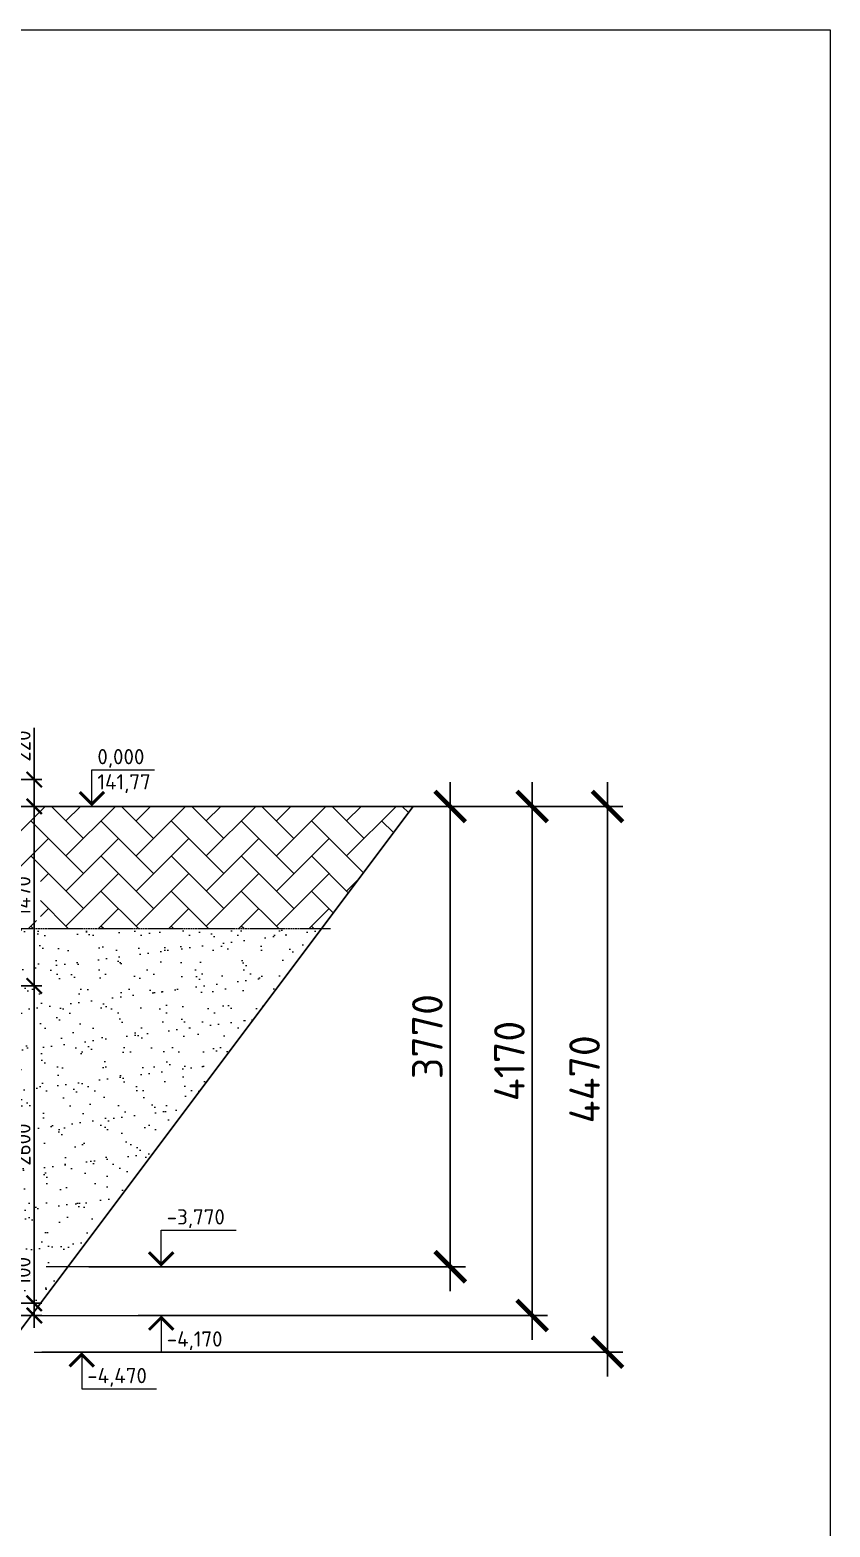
# Model space of a CAD drawing. Header units: millimetres. Extents: x 4549725 to 4654742, y -2132028 to -2073990.
# Drawn here: x 4616696 to 4623250, y -2102219 to -2089955 of the extents above; entities that cross this region are included whole.
import ezdxf

# ---------------------------------------------------------------- set-up
doc = ezdxf.new("R2010")
doc.units = ezdxf.units.MM
doc.linetypes.add('HIDDEN', pattern=[9.525, 6.35, -3.175])
doc.layers.get('Defpoints').update_dxf_attribs({"color": 3})
for name, color, linetype, lineweight in [('второстепенные', 7, 'Continuous', 25), ('выноски', 7, 'Continuous', 20), ('невидимые', 7, 'HIDDEN', 18), ('штриховка', 7, 'Continuous', 9)]:
    doc.layers.add(name, color=color, linetype=linetype, lineweight=lineweight)
doc.layers.add('помощь', color=1, linetype='Continuous', lineweight=0, plot=False)
doc.layers.add('Размеры', color=7, linetype='Continuous')
doc.styles.add('ISOCPEUR', font='isocpeur.ttf')
doc.dimstyles.new('SPDS-ISOCUP', dxfattribs={"dimscale": 100, "dimtxt": 2.5, "dimasz": 2.5, "dimexe": 1.25, "dimexo": 0.625, "dimtad": 1, "dimdec": 0, "dimrnd": 0.001, "dimtxsty": 'ISOCPEUR', "dimblk": 'ARCHTICK', "dimcen": 2.5, "dimdle": 2, "dimadec": 0, "dimazin": 2, "dimtfac": 0.75, "dimtdec": 0, "dimtmove": 1, "dimatfit": 3, "dimfxl": 1, "dimtolj": 1, "dimarcsym": 1})

# ---------------------------------------------------------------- blocks, each defined once
blk = doc.blocks.new('_ArchTick')
at = {"color": 0, "linetype": 'ByBlock', "const_width": 0.15}
blk.add_lwpolyline([(-0.5, -0.5), (0.5, 0.5)], dxfattribs=at)
blk = doc.blocks.new('*D202')
at = {"layer": 'Defpoints', "color": 0, "transparency": 16777216}
for p in [(4615481, -2097786), (4616731, -2097786), (4615881, -2100386)]:
    blk.add_point(p, dxfattribs=at)
at = {"layer": 'Размеры', "color": 0, "lineweight": -2, "transparency": 16777216}
for p, q in [((4616731, -2100486), (4616731, -2097686)), ((4615513, -2097786), (4616794, -2097786)), ((4615913, -2100386), (4616794, -2100386))]:
    blk.add_line(p, q, dxfattribs=at)
at = {"layer": 'Размеры', "color": 0, "lineweight": -2, "transparency": 16777216, "xscale": 125, "yscale": 125, "zscale": 125}
for p, rotation in [((4616731, -2097786), 90), ((4616731, -2100386), 270)]:
    blk.add_blockref('_ArchTick', p, dxfattribs=dict(at, rotation=rotation))
at = {"layer": 'Размеры', "color": 0, "transparency": 16777216, "insert": (4616638, -2099086), "char_height": 125, "attachment_point": 5, "rotation": 90, "style": 'ISOCPEUR'}
blk.add_mtext('\\A1;2600', dxfattribs=at)
blk = doc.blocks.new('*D203')
at = {"layer": 'Defpoints', "color": 0, "transparency": 16777216}
for p in [(4615781, -2096316), (4616731, -2096316), (4615481, -2097786)]:
    blk.add_point(p, dxfattribs=at)
at = {"layer": 'Размеры', "color": 0, "lineweight": -2, "transparency": 16777216}
for p, q in [((4616731, -2097886), (4616731, -2096216)), ((4615813, -2096316), (4616794, -2096316)), ((4615513, -2097786), (4616794, -2097786))]:
    blk.add_line(p, q, dxfattribs=at)
at = {"layer": 'Размеры', "color": 0, "lineweight": -2, "transparency": 16777216, "xscale": 125, "yscale": 125, "zscale": 125}
for p, rotation in [((4616731, -2096316), 90), ((4616731, -2097786), 270)]:
    blk.add_blockref('_ArchTick', p, dxfattribs=dict(at, rotation=rotation))
at = {"layer": 'Размеры', "color": 0, "transparency": 16777216, "insert": (4616638, -2097051), "char_height": 125, "attachment_point": 5, "rotation": 90, "style": 'ISOCPEUR'}
blk.add_mtext('\\A1;1470', dxfattribs=at)
blk = doc.blocks.new('*D193')
at = {"layer": 'Defpoints', "color": 0, "transparency": 16777216}
for p in [(4615681, -2100386), (4616731, -2100386), (4615781, -2100486)]:
    blk.add_point(p, dxfattribs=at)
at = {"layer": 'Размеры', "color": 0, "lineweight": -2, "transparency": 16777216}
for p, q in [((4616731, -2100386), (4616731, -2099986)), ((4615713, -2100386), (4616794, -2100386)), ((4616731, -2100586), (4616731, -2100386)), ((4615813, -2100486), (4616794, -2100486))]:
    blk.add_line(p, q, dxfattribs=at)
at = {"layer": 'Размеры', "color": 0, "lineweight": -2, "transparency": 16777216, "xscale": 125, "yscale": 125, "zscale": 125}
for p, rotation in [((4616731, -2100386), 90), ((4616731, -2100486), 270)]:
    blk.add_blockref('_ArchTick', p, dxfattribs=dict(at, rotation=rotation))
at = {"layer": 'Размеры', "color": 0, "transparency": 16777216, "insert": (4616638, -2100123), "char_height": 125, "attachment_point": 5, "rotation": 90, "style": 'ISOCPEUR'}
blk.add_mtext('\\A1;100', dxfattribs=at)
blk = doc.blocks.new('*D192')
at = {"layer": 'Defpoints', "color": 0, "transparency": 16777216}
for p in [(4615106, -2096096), (4616731, -2096096), (4615788, -2096316)]:
    blk.add_point(p, dxfattribs=at)
at = {"layer": 'Размеры', "color": 0, "lineweight": -2, "transparency": 16777216}
for p, q in [((4616731, -2096096), (4616731, -2095671)), ((4615138, -2096096), (4616794, -2096096)), ((4616731, -2096416), (4616731, -2096096)), ((4615819, -2096316), (4616794, -2096316))]:
    blk.add_line(p, q, dxfattribs=at)
at = {"layer": 'Размеры', "color": 0, "lineweight": -2, "transparency": 16777216, "xscale": 125, "yscale": 125, "zscale": 125}
for p, rotation in [((4616731, -2096096), 90), ((4616731, -2096316), 270)]:
    blk.add_blockref('_ArchTick', p, dxfattribs=dict(at, rotation=rotation))
at = {"layer": 'Размеры', "color": 0, "transparency": 16777216, "insert": (4616638, -2095821), "char_height": 125, "attachment_point": 5, "rotation": 90, "style": 'ISOCPEUR'}
blk.add_mtext('\\A1;220', dxfattribs=at)
blk = doc.blocks.new('*D224')
at = {"layer": 'Defpoints', "color": 0, "transparency": 16777216}
for p in [(4618631, -2096316), (4617116, -2100086), (4620138, -2100086)]:
    blk.add_point(p, dxfattribs=at)
at = {"layer": 'помощь', "color": 0, "lineweight": -2, "transparency": 16777216}
for p, q in [((4620138, -2096116), (4620138, -2100286)), ((4618694, -2096316), (4620263, -2096316)), ((4617178, -2100086), (4620263, -2100086))]:
    blk.add_line(p, q, dxfattribs=at)
at = {"layer": 'помощь', "color": 0, "lineweight": -2, "transparency": 16777216, "xscale": 250, "yscale": 250, "zscale": 250}
for p, rotation in [((4620138, -2096316), 90), ((4620138, -2100086), 270)]:
    blk.add_blockref('_ArchTick', p, dxfattribs=dict(at, rotation=rotation))
at = {"layer": 'помощь', "color": 0, "transparency": 16777216, "insert": (4619951, -2098201), "char_height": 250, "attachment_point": 5, "rotation": 90, "style": 'ISOCPEUR'}
blk.add_mtext('\\A1;3770', dxfattribs=at)
blk = doc.blocks.new('*D225')
at = {"layer": 'Defpoints', "color": 0, "transparency": 16777216}
for p in [(4618631, -2096316), (4617521, -2100486), (4620810, -2100486)]:
    blk.add_point(p, dxfattribs=at)
at = {"layer": 'помощь', "color": 0, "lineweight": -2, "transparency": 16777216}
for p, q in [((4620810, -2096116), (4620810, -2100686)), ((4618694, -2096316), (4620935, -2096316)), ((4617583, -2100486), (4620935, -2100486))]:
    blk.add_line(p, q, dxfattribs=at)
at = {"layer": 'помощь', "color": 0, "lineweight": -2, "transparency": 16777216, "xscale": 250, "yscale": 250, "zscale": 250}
for p, rotation in [((4620810, -2096316), 90), ((4620810, -2100486), 270)]:
    blk.add_blockref('_ArchTick', p, dxfattribs=dict(at, rotation=rotation))
at = {"layer": 'помощь', "color": 0, "transparency": 16777216, "insert": (4620623, -2098401), "char_height": 250, "attachment_point": 5, "rotation": 90, "style": 'ISOCPEUR'}
blk.add_mtext('\\A1;4170', dxfattribs=at)
blk = doc.blocks.new('*D226')
at = {"layer": 'Defpoints', "color": 0, "transparency": 16777216}
for p in [(4618631, -2096316), (4616731, -2100786), (4621427, -2100786)]:
    blk.add_point(p, dxfattribs=at)
at = {"layer": 'помощь', "color": 0, "lineweight": -2, "transparency": 16777216}
for p, q in [((4621427, -2096116), (4621427, -2100986)), ((4618694, -2096316), (4621552, -2096316)), ((4616794, -2100786), (4621552, -2100786))]:
    blk.add_line(p, q, dxfattribs=at)
at = {"layer": 'помощь', "color": 0, "lineweight": -2, "transparency": 16777216, "xscale": 250, "yscale": 250, "zscale": 250}
for p, rotation in [((4621427, -2096316), 90), ((4621427, -2100786), 270)]:
    blk.add_blockref('_ArchTick', p, dxfattribs=dict(at, rotation=rotation))
at = {"layer": 'помощь', "color": 0, "transparency": 16777216, "insert": (4621239, -2098551), "char_height": 250, "attachment_point": 5, "rotation": 90, "style": 'ISOCPEUR'}
blk.add_mtext('\\A1;4470', dxfattribs=at)

msp = doc.modelspace()

# ---------------------------------------------------------------- hatches: boundary and pattern name
at = {"layer": 'штриховка'}
h = msp.add_hatch(dxfattribs=at)
h.set_pattern_fill('AR-HBONE', color=256, scale=2)
h.set_pattern_definition([(45, (4617564.92, -2096721.38), (0, 287.368), [609.6, -203.2]), (135, (4617708.6, -2096577.7), (3e-14, 287.368), [609.6, -203.2])])
h.paths.add_polyline_path([(4619833.8, -2096315.6), (4615161.3, -2096315.6), (4615161.3, -2096435.6), (4615171.3, -2096435.6), (4615171.3, -2097315.6), (4619083.8, -2097315.6)])
h.paths.add_polyline_path([(4614311.3, -2096435.6), (4614321.3, -2096435.6), (4614321.3, -2096315.6), (4608528.8, -2096315.6), (4609278.8, -2097315.6), (4614311.3, -2097315.6)])
edge = h.paths.add_edge_path(flags=16)
edge.add_arc((4613109.8, -2096488.3), 18.8, 0, 360)
h.paths.add_polyline_path([(4611242, -2097009.4), (4611242, -2096621.9), (4610942, -2096621.9), (4610942, -2097009.4)], flags=16)
h.paths.add_polyline_path([(4613380.2, -2096595.4), (4613842.7, -2096595.4), (4613842.7, -2096315.6), (4613380.2, -2096315.6)], flags=16)
h.paths.add_polyline_path([(4613414.7, -2097254.3), (4613877.2, -2097254.3), (4613877.2, -2096954.3), (4613414.7, -2096954.3)], flags=16)
h.paths.add_polyline_path([(4611686.5, -2097193.5), (4613049, -2097193.5), (4613049, -2096893.5), (4611686.5, -2096893.5)], flags=16)
h.paths.add_polyline_path([(4616781.3, -2097250.6), (4616781.3, -2096850.6), (4616481.3, -2096850.6), (4616481.3, -2097250.6)], flags=16)
h.paths.add_polyline_path([(4615375.7, -2096717), (4616588.2, -2096717), (4616588.2, -2096417), (4615375.7, -2096417)], flags=16)
h = msp.add_hatch(dxfattribs=at)
h.set_pattern_fill('AR-SAND', color=256, scale=5)
h.set_pattern_definition([(37.5, (4098512.7, -2250701.24), (-8.00016, 244.70662), [0, -193.04, 0, -215.9, 0, -206.375]), (7.5, (4098512.7, -2250701.24), (224.76164, 358.41255), [0, -104.14, 0, -173.99, 0, -66.675]), (327.5, (4098356.48, -2250701.24), (395.496185, 0.71859), [0, -63.5, 0, -228.6, 0, -298.45]), (317.5, (4098356.48, -2250701.24), (381.77823, 111.46466), [0, -31.75, 0, -149.86, 0, -171.45])])
h.paths.add_polyline_path([(4615481.3, -2097740.6), (4615171.3, -2097730.6), (4615171.3, -2097315.6), (4619083.8, -2097315.6), (4616481.3, -2100785.6), (4616081.3, -2100785.6), (4615781.3, -2100485.6), (4615681.3, -2100485.6), (4615681.3, -2100385.6), (4615481.3, -2100385.6)])

# ---------------------------------------------------------------- linework, layer by layer
at = {"layer": 'второстепенные'}
for points in [[(4620833.8, -2096315.6), (4619833.8, -2096315.6), (4616481.3, -2100785.6), (4611881.3, -2100785.6), (4608528.8, -2096315.6), (4607528.8, -2096315.6)], [(4615161.3, -2096315.6), (4619908.8, -2096315.6)]]:
    msp.add_lwpolyline(points, dxfattribs=at)
at = {"layer": 'выноски', "linetype": 'Continuous'}
for p, q in [((4617203.1, -2096015.6), (4617716.9, -2096015.6)), ((4617203.1, -2096315.6), (4617203.1, -2096015.6)), ((4617203.1, -2096015.6), (4617716.9, -2096015.6)), ((4616953.1, -2096315.6), (4617278.1, -2096315.6)), ((4616953.1, -2096315.6), (4617278.1, -2096315.6)), ((4617770.8, -2100085.6), (4617770.8, -2099785.6)), ((4617770.8, -2099785.6), (4618384.5, -2099785.6)), ((4616829.7, -2100085.6), (4617278.1, -2100085.6)), ((4616949, -2100085.6), (4617845.8, -2100085.6)), ((4616731.3, -2100485.6), (4617845.8, -2100485.6)), ((4616731.3, -2100485.6), (4617845.8, -2100485.6)), ((4617770.8, -2100485.6), (4617770.8, -2100785.6)), ((4616731.3, -2100785.6), (4617288.6, -2100785.6)), ((4617119.8, -2100785.6), (4617119.8, -2101085.6)), ((4617770.8, -2100785.6), (4618384.5, -2100785.6)), ((4617119.8, -2101085.6), (4617733.5, -2101085.6))]:
    msp.add_line(p, q, dxfattribs=at)
at = {"layer": 'выноски', "linetype": 'Continuous', "const_width": 25}
for points in [[(4617103.1, -2096197.9), (4617203.1, -2096297.9), (4617303.1, -2096197.9)], [(4617103.1, -2096197.9), (4617203.1, -2096297.9), (4617303.1, -2096197.9)], [(4617670.8, -2099967.9), (4617770.8, -2100067.9), (4617870.8, -2099967.9)], [(4617670.8, -2100603.3), (4617770.8, -2100503.3), (4617870.8, -2100603.3)], [(4617019.8, -2100903.3), (4617119.8, -2100803.3), (4617219.8, -2100903.3)]]:
    msp.add_lwpolyline(points, dxfattribs=at)
at = {"layer": 'выноски'}
msp.add_lwpolyline([(4607528.8, -2096315.6), (4608528.8, -2096315.6), (4611881.3, -2100785.6), (4616481.3, -2100785.6), (4619833.8, -2096315.6), (4620833.8, -2096315.6)], dxfattribs=at)
at = {"layer": 'невидимые'}
msp.add_lwpolyline([(4615171.3, -2097315.6), (4619158.8, -2097315.6)], dxfattribs=at)
at = {"layer": 'помощь'}
msp.add_lwpolyline([(4596436.1, -2089955), (4623249.6, -2089955), (4623249.6, -2111978.9), (4596436.1, -2111978.9)], close=True, dxfattribs=at)

# ---------------------------------------------------------------- texts
at = {"layer": 'выноски', "linetype": 'Continuous', "char_height": 125, "attachment_point": 1, "style": 'ISOCPEUR'}
for s, insert, width in [('\\f|b0|i0|c0|p34;\\W1.0000000000;\\T1.0000000000;\\o\\l0,000', (4617248.1, -2095845.6), 654.762), ('141,77', (4617248.1, -2096051.6), 654.762), ('-3,770', (4617815.8, -2099615.6), 809.524), ('-4,170', (4617815.8, -2100615.6), 809.524), ('-4,470', (4617164.8, -2100915.6), 809.524)]:
    msp.add_mtext(s, dxfattribs=dict(at, insert=insert, width=width))

# ---------------------------------------------------------------- dimensions: what is measured, and where the dimension line sits
at = {"layer": 'помощь'}
for base, p2, picture, middle in [((4621426.7, -2100785.6), (4616731.3, -2100785.6), '*D226', (4621239.2, -2098550.6)), ((4620138.3, -2100085.6), (4617115.6, -2100085.6), '*D224', (4619950.8, -2098200.6)), ((4620810.4, -2100485.6), (4617520.8, -2100485.6), '*D225', (4620622.9, -2098400.6))]:
    dim = msp.add_linear_dim(base=base, p1=(4618631, -2096315.6), p2=p2, angle=90, dimstyle='SPDS-ISOCUP', dxfattribs=at)
    dim.commit()
    dim.dimension.update_dxf_attribs({"geometry": picture, "text_midpoint": middle})
at = {"layer": 'Размеры'}
for base, p1, p2, override, picture, middle in [((4616731.3, -2096095.6), (4615788.1, -2096315.6), (4615106.4, -2096095.6), {"dimscale": 50, "dimtmove": 0}, '*D192', (4616637.6, -2095820.6)), ((4616731.3, -2096315.6), (4615481.3, -2097785.6), (4615781.3, -2096315.6), {"dimscale": 50}, '*D203', (4616637.6, -2097050.6)), ((4616731.3, -2097785.6), (4615881.3, -2100385.6), (4615481.3, -2097785.6), {"dimscale": 50}, '*D202', (4616637.6, -2099085.6)), ((4616731.3, -2100385.6), (4615781.3, -2100485.6), (4615681.3, -2100385.6), {"dimscale": 50, "dimtmove": 0}, '*D193', (4616637.6, -2100123.1))]:
    dim = msp.add_linear_dim(base=base, p1=p1, p2=p2, angle=90, dimstyle='SPDS-ISOCUP', override=override, dxfattribs=at)
    dim.commit()
    dim.dimension.update_dxf_attribs({"geometry": picture, "text_midpoint": middle})

doc.saveas('drawing.dxf')
